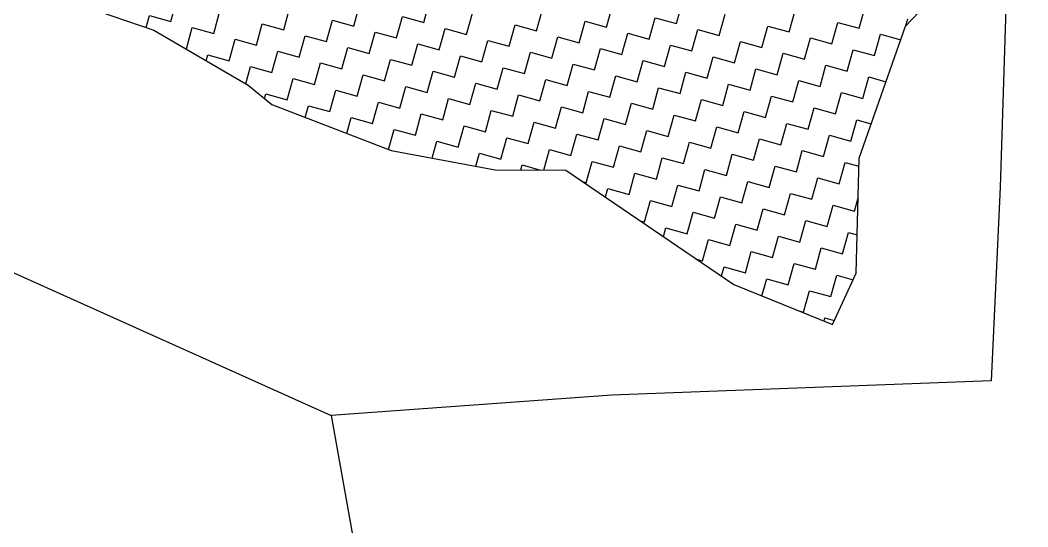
# Model space of a CAD drawing. Header units: metres. Extents: x 291974 to 293244, y 2020596 to 2023640.
# Drawn here: x 292870.2 to 292983.9, y 2023012.3 to 2023069.5 of the extents above; entities that cross this region are included whole.
import ezdxf

# ---------------------------------------------------------------- set-up
doc = ezdxf.new("R2010")
doc.units = ezdxf.units.M
doc.header["$MEASUREMENT"] = 0
doc.layers.add('POLY_HATCH', color=12, linetype='Continuous')
doc.layers.add('POLY_PARCEL', color=6, linetype='Continuous')

msp = doc.modelspace()

# ---------------------------------------------------------------- linework, layer by layer
at = {"layer": 'POLY_HATCH'}
for p, q in [((292868.33, 2023074.12), (292885.26, 2023068.33)), ((292970.07, 2023068.78), (292974.7, 2023073.67)), ((292964.85, 2023053.88), (292970.07, 2023068.78)), ((292885.26, 2023068.33), (292895.89, 2023062.11)), ((292895.89, 2023062.11), (292898.56, 2023059.92)), ((292898.56, 2023059.92), (292912.02, 2023054.73)), ((292912.02, 2023054.73), (292923.77, 2023052.56)), ((292964.52, 2023040.9), (292964.85, 2023053.88)), ((292923.77, 2023052.56), (292931.76, 2023052.53)), ((292931.76, 2023052.53), (292950.72, 2023039.64)), ((292961.82, 2023035.11), (292964.52, 2023040.9)), ((292950.72, 2023039.64), (292961.82, 2023035.11))]:
    msp.add_line(p, q, dxfattribs=at)
at = {"layer": 'POLY_HATCH', "linetype": 'Continuous'}
for p, q in [((292887.19, 2023069.3), (292887.86, 2023071.71)), ((292907.81, 2023068.77), (292908.48, 2023071.18)), ((292915.71, 2023069.18), (292916.38, 2023071.59)), ((292936.33, 2023068.65), (292937, 2023071.06)), ((292944.23, 2023069.06), (292944.9, 2023071.47)), ((292964.85, 2023068.53), (292965.52, 2023070.94)), ((292884.4, 2023068.62), (292884.78, 2023069.97)), ((292884.78, 2023069.97), (292887.19, 2023069.3)), ((292892.01, 2023067.96), (292892.68, 2023070.37)), ((292899.91, 2023068.37), (292900.58, 2023070.78)), ((292912.63, 2023067.44), (292913.3, 2023069.85)), ((292913.3, 2023069.85), (292915.71, 2023069.18)), ((292920.53, 2023067.84), (292921.2, 2023070.25)), ((292928.43, 2023068.25), (292929.1, 2023070.66)), ((292949.05, 2023067.72), (292949.72, 2023070.13)), ((292956.95, 2023068.12), (292957.62, 2023070.53)), ((292888.93, 2023066.22), (292889.6, 2023068.63)), ((292889.6, 2023068.63), (292892.01, 2023067.96)), ((292896.83, 2023066.63), (292897.5, 2023069.04)), ((292897.5, 2023069.04), (292899.91, 2023068.37)), ((292904.73, 2023067.03), (292905.4, 2023069.44)), ((292905.4, 2023069.44), (292907.81, 2023068.77)), ((292925.35, 2023066.5), (292926.02, 2023068.91)), ((292926.02, 2023068.91), (292928.43, 2023068.25)), ((292933.25, 2023066.91), (292933.92, 2023069.32)), ((292933.92, 2023069.32), (292936.33, 2023068.65)), ((292941.15, 2023067.31), (292941.82, 2023069.72)), ((292941.82, 2023069.72), (292944.23, 2023069.06)), ((292953.87, 2023066.38), (292954.54, 2023068.79)), ((292954.54, 2023068.79), (292956.95, 2023068.12)), ((292961.77, 2023066.79), (292962.44, 2023069.2)), ((292962.44, 2023069.2), (292964.85, 2023068.53)), ((292970.13, 2023068.85), (292970.34, 2023069.6)), ((292901.65, 2023065.29), (292902.32, 2023067.7)), ((292902.32, 2023067.7), (292904.73, 2023067.03)), ((292909.55, 2023065.69), (292910.22, 2023068.1)), ((292910.22, 2023068.1), (292912.63, 2023067.44)), ((292917.45, 2023066.1), (292918.12, 2023068.51)), ((292918.12, 2023068.51), (292920.53, 2023067.84)), ((292930.17, 2023065.17), (292930.84, 2023067.58)), ((292930.84, 2023067.58), (292933.25, 2023066.91)), ((292938.07, 2023065.57), (292938.74, 2023067.98)), ((292938.74, 2023067.98), (292941.15, 2023067.31)), ((292945.97, 2023065.98), (292946.64, 2023068.39)), ((292946.64, 2023068.39), (292949.05, 2023067.72)), ((292966.59, 2023065.45), (292967.26, 2023067.86)), ((292967.26, 2023067.86), (292969.53, 2023067.23)), ((292893.75, 2023064.88), (292894.42, 2023067.29)), ((292894.42, 2023067.29), (292896.83, 2023066.63)), ((292906.47, 2023063.95), (292907.14, 2023066.36)), ((292907.14, 2023066.36), (292909.55, 2023065.69)), ((292914.37, 2023064.36), (292915.04, 2023066.77)), ((292915.04, 2023066.77), (292917.45, 2023066.1)), ((292922.27, 2023064.76), (292922.94, 2023067.17)), ((292922.94, 2023067.17), (292925.35, 2023066.5)), ((292942.89, 2023064.23), (292943.56, 2023066.64)), ((292943.56, 2023066.64), (292945.97, 2023065.98)), ((292950.79, 2023064.64), (292951.46, 2023067.05)), ((292951.46, 2023067.05), (292953.87, 2023066.38)), ((292958.69, 2023065.04), (292959.36, 2023067.45)), ((292959.36, 2023067.45), (292961.77, 2023066.79)), ((292888.81, 2023066.25), (292888.93, 2023066.22)), ((292891.15, 2023064.88), (292891.34, 2023065.55)), ((292891.34, 2023065.55), (292893.75, 2023064.88)), ((292898.57, 2023063.55), (292899.24, 2023065.96)), ((292899.24, 2023065.96), (292901.65, 2023065.29)), ((292919.19, 2023063.02), (292919.86, 2023065.43)), ((292919.86, 2023065.43), (292922.27, 2023064.76)), ((292927.09, 2023063.42), (292927.76, 2023065.83)), ((292927.76, 2023065.83), (292930.17, 2023065.17)), ((292934.99, 2023063.83), (292935.66, 2023066.24)), ((292935.66, 2023066.24), (292938.07, 2023065.57)), ((292947.71, 2023062.9), (292948.38, 2023065.31)), ((292948.38, 2023065.31), (292950.79, 2023064.64)), ((292955.61, 2023063.3), (292956.28, 2023065.71)), ((292956.28, 2023065.71), (292958.69, 2023065.04)), ((292963.51, 2023063.71), (292964.18, 2023066.12)), ((292964.18, 2023066.12), (292966.59, 2023065.45)), ((292895.62, 2023062.27), (292896.16, 2023064.22)), ((292896.16, 2023064.22), (292898.57, 2023063.55)), ((292903.39, 2023062.21), (292904.06, 2023064.62)), ((292904.06, 2023064.62), (292906.47, 2023063.95)), ((292911.29, 2023062.61), (292911.96, 2023065.03)), ((292911.96, 2023065.03), (292914.37, 2023064.36)), ((292924.01, 2023061.68), (292924.68, 2023064.09)), ((292924.68, 2023064.09), (292927.09, 2023063.42)), ((292931.91, 2023062.09), (292932.58, 2023064.5)), ((292932.58, 2023064.5), (292934.99, 2023063.83)), ((292939.81, 2023062.49), (292940.48, 2023064.9)), ((292940.48, 2023064.9), (292942.89, 2023064.23)), ((292960.43, 2023061.96), (292961.1, 2023064.38)), ((292961.1, 2023064.38), (292963.51, 2023063.71)), ((292908.21, 2023060.87), (292908.88, 2023063.28)), ((292908.88, 2023063.28), (292911.29, 2023062.61)), ((292916.11, 2023061.28), (292916.78, 2023063.69)), ((292916.78, 2023063.69), (292919.19, 2023063.02)), ((292936.73, 2023060.75), (292937.4, 2023063.16)), ((292937.4, 2023063.16), (292939.81, 2023062.49)), ((292944.63, 2023061.16), (292945.3, 2023063.57)), ((292945.3, 2023063.57), (292947.71, 2023062.9)), ((292952.53, 2023061.56), (292953.2, 2023063.97)), ((292953.2, 2023063.97), (292955.61, 2023063.3)), ((292965.25, 2023060.63), (292965.92, 2023063.04)), ((292965.92, 2023063.04), (292967.87, 2023062.5)), ((292900.31, 2023060.47), (292900.98, 2023062.88)), ((292900.98, 2023062.88), (292903.39, 2023062.21)), ((292913.03, 2023059.54), (292913.7, 2023061.95)), ((292913.7, 2023061.95), (292916.11, 2023061.28)), ((292920.93, 2023059.94), (292921.6, 2023062.35)), ((292921.6, 2023062.35), (292924.01, 2023061.68)), ((292928.83, 2023060.35), (292929.5, 2023062.76)), ((292929.5, 2023062.76), (292931.91, 2023062.09)), ((292941.55, 2023059.41), (292942.22, 2023061.82)), ((292942.22, 2023061.82), (292944.63, 2023061.16)), ((292949.45, 2023059.82), (292950.12, 2023062.23)), ((292950.12, 2023062.23), (292952.53, 2023061.56)), ((292957.35, 2023060.22), (292958.02, 2023062.63)), ((292958.02, 2023062.63), (292960.43, 2023061.96)), ((292897.75, 2023060.58), (292897.9, 2023061.14)), ((292897.9, 2023061.14), (292900.31, 2023060.47)), ((292905.13, 2023059.13), (292905.8, 2023061.54)), ((292905.8, 2023061.54), (292908.21, 2023060.87)), ((292925.75, 2023058.6), (292926.42, 2023061.01)), ((292926.42, 2023061.01), (292928.83, 2023060.35)), ((292933.65, 2023059.01), (292934.32, 2023061.42)), ((292934.32, 2023061.42), (292936.73, 2023060.75)), ((292954.27, 2023058.48), (292954.94, 2023060.89)), ((292954.94, 2023060.89), (292957.35, 2023060.22)), ((292962.17, 2023058.89), (292962.84, 2023061.3)), ((292962.84, 2023061.3), (292965.25, 2023060.63)), ((292902.35, 2023058.46), (292902.72, 2023059.8)), ((292902.72, 2023059.8), (292905.13, 2023059.13)), ((292909.95, 2023057.79), (292910.62, 2023060.2)), ((292910.62, 2023060.2), (292913.03, 2023059.54)), ((292917.85, 2023058.2), (292918.52, 2023060.61)), ((292918.52, 2023060.61), (292920.93, 2023059.94)), ((292930.58, 2023057.27), (292931.24, 2023059.68)), ((292931.24, 2023059.68), (292933.65, 2023059.01)), ((292938.48, 2023057.67), (292939.14, 2023060.08)), ((292939.14, 2023060.08), (292941.55, 2023059.41)), ((292946.38, 2023058.08), (292947.04, 2023060.49)), ((292947.04, 2023060.49), (292949.45, 2023059.82)), ((292959.1, 2023057.14), (292959.76, 2023059.55)), ((292959.76, 2023059.55), (292962.17, 2023058.89)), ((292907.04, 2023056.65), (292907.54, 2023058.46)), ((292907.54, 2023058.46), (292909.95, 2023057.79)), ((292914.78, 2023056.46), (292915.44, 2023058.87)), ((292915.44, 2023058.87), (292917.85, 2023058.2)), ((292922.68, 2023056.86), (292923.34, 2023059.27)), ((292923.34, 2023059.27), (292925.75, 2023058.6)), ((292943.3, 2023056.33), (292943.96, 2023058.74)), ((292943.96, 2023058.74), (292946.38, 2023058.08)), ((292951.2, 2023056.74), (292951.86, 2023059.15)), ((292951.86, 2023059.15), (292954.27, 2023058.48)), ((292919.6, 2023055.12), (292920.26, 2023057.53)), ((292920.26, 2023057.53), (292922.68, 2023056.86)), ((292927.5, 2023055.52), (292928.16, 2023057.94)), ((292928.16, 2023057.94), (292930.58, 2023057.27)), ((292935.4, 2023055.93), (292936.06, 2023058.34)), ((292936.06, 2023058.34), (292938.48, 2023057.67)), ((292948.12, 2023055), (292948.79, 2023057.41)), ((292948.79, 2023057.41), (292951.2, 2023056.74)), ((292956.02, 2023055.4), (292956.69, 2023057.81)), ((292956.69, 2023057.81), (292959.1, 2023057.14)), ((292963.92, 2023055.81), (292964.59, 2023058.22)), ((292964.59, 2023058.22), (292966.21, 2023057.77)), ((292911.73, 2023054.84), (292912.36, 2023057.13)), ((292912.36, 2023057.13), (292914.78, 2023056.46)), ((292924.42, 2023053.78), (292925.09, 2023056.19)), ((292925.09, 2023056.19), (292927.5, 2023055.52)), ((292932.32, 2023054.19), (292932.99, 2023056.6)), ((292932.99, 2023056.6), (292935.4, 2023055.93)), ((292940.22, 2023054.59), (292940.89, 2023057)), ((292940.89, 2023057), (292943.3, 2023056.33)), ((292960.84, 2023054.06), (292961.51, 2023056.48)), ((292961.51, 2023056.48), (292963.92, 2023055.81)), ((292916.66, 2023053.88), (292917.19, 2023055.79)), ((292917.19, 2023055.79), (292919.6, 2023055.12)), ((292937.14, 2023052.85), (292937.81, 2023055.26)), ((292937.81, 2023055.26), (292940.22, 2023054.59)), ((292945.04, 2023053.26), (292945.71, 2023055.67)), ((292945.71, 2023055.67), (292948.12, 2023055)), ((292952.94, 2023053.66), (292953.61, 2023056.07)), ((292953.61, 2023056.07), (292956.02, 2023055.4)), ((292921.59, 2023052.97), (292922.01, 2023054.45)), ((292922.01, 2023054.45), (292924.42, 2023053.78)), ((292929.26, 2023052.54), (292929.91, 2023054.86)), ((292929.91, 2023054.86), (292932.32, 2023054.19)), ((292941.96, 2023051.51), (292942.63, 2023053.92)), ((292942.63, 2023053.92), (292945.04, 2023053.26)), ((292949.86, 2023051.92), (292950.53, 2023054.33)), ((292950.53, 2023054.33), (292952.94, 2023053.66)), ((292957.76, 2023052.32), (292958.43, 2023054.73)), ((292958.43, 2023054.73), (292960.84, 2023054.06)), ((292926.67, 2023052.55), (292926.83, 2023053.11)), ((292926.83, 2023053.11), (292928.9, 2023052.54)), ((292934.06, 2023051.11), (292934.73, 2023053.52)), ((292934.73, 2023053.52), (292937.14, 2023052.85)), ((292954.68, 2023050.58), (292955.35, 2023052.99)), ((292955.35, 2023052.99), (292957.76, 2023052.32)), ((292962.58, 2023050.99), (292963.25, 2023053.4)), ((292963.25, 2023053.4), (292964.82, 2023052.96)), ((292938.88, 2023049.77), (292939.55, 2023052.18)), ((292939.55, 2023052.18), (292941.96, 2023051.51)), ((292946.78, 2023050.18), (292947.45, 2023052.59)), ((292947.45, 2023052.59), (292949.86, 2023051.92)), ((292959.5, 2023049.24), (292960.17, 2023051.65)), ((292960.17, 2023051.65), (292962.58, 2023050.99)), ((292933.7, 2023051.21), (292934.06, 2023051.11)), ((292936.21, 2023049.5), (292936.47, 2023050.44)), ((292936.47, 2023050.44), (292938.88, 2023049.77)), ((292943.7, 2023048.43), (292944.37, 2023050.84)), ((292944.37, 2023050.84), (292946.78, 2023050.18)), ((292951.6, 2023048.84), (292952.27, 2023051.25)), ((292952.27, 2023051.25), (292954.68, 2023050.58)), ((292948.52, 2023047.1), (292949.19, 2023049.51)), ((292949.19, 2023049.51), (292951.6, 2023048.84)), ((292956.42, 2023047.5), (292957.09, 2023049.91)), ((292957.09, 2023049.91), (292959.5, 2023049.24)), ((292964.32, 2023047.91), (292964.73, 2023049.39)), ((292940.62, 2023046.69), (292941.29, 2023049.1)), ((292941.29, 2023049.1), (292943.7, 2023048.43)), ((292953.34, 2023045.76), (292954.01, 2023048.17)), ((292954.01, 2023048.17), (292956.42, 2023047.5)), ((292961.24, 2023046.17), (292961.91, 2023048.58)), ((292961.91, 2023048.58), (292964.32, 2023047.91)), ((292945.44, 2023045.36), (292946.11, 2023047.77)), ((292946.11, 2023047.77), (292948.52, 2023047.1)), ((292940.15, 2023046.82), (292940.62, 2023046.69)), ((292942.76, 2023045.05), (292943.03, 2023046.02)), ((292943.03, 2023046.02), (292945.44, 2023045.36)), ((292950.26, 2023044.02), (292950.93, 2023046.43)), ((292950.93, 2023046.43), (292953.34, 2023045.76)), ((292958.16, 2023044.42), (292958.83, 2023046.83)), ((292958.83, 2023046.83), (292961.24, 2023046.17)), ((292955.08, 2023042.68), (292955.75, 2023045.09)), ((292955.75, 2023045.09), (292958.16, 2023044.42)), ((292962.98, 2023043.09), (292963.65, 2023045.5)), ((292963.65, 2023045.5), (292964.63, 2023045.23)), ((292947.18, 2023042.28), (292947.85, 2023044.69)), ((292947.85, 2023044.69), (292950.26, 2023044.02)), ((292959.91, 2023041.34), (292960.57, 2023043.75)), ((292960.57, 2023043.75), (292962.98, 2023043.09)), ((292952.01, 2023040.94), (292952.67, 2023043.35)), ((292952.67, 2023043.35), (292955.08, 2023042.68)), ((292946.61, 2023042.44), (292947.18, 2023042.28)), ((292949.31, 2023040.6), (292949.6, 2023041.61)), ((292949.6, 2023041.61), (292952.01, 2023040.94)), ((292956.83, 2023039.6), (292957.5, 2023042.01)), ((292957.5, 2023042.01), (292959.91, 2023041.34)), ((292953.88, 2023038.35), (292954.42, 2023040.27)), ((292954.42, 2023040.27), (292956.83, 2023039.6)), ((292961.65, 2023038.27), (292962.32, 2023040.68)), ((292962.32, 2023040.68), (292964.17, 2023040.16)), ((292958.57, 2023036.52), (292959.24, 2023038.93)), ((292959.24, 2023038.93), (292961.65, 2023038.27)), ((292957.91, 2023036.71), (292958.57, 2023036.52)), ((292960.88, 2023035.49), (292960.98, 2023035.85)), ((292960.98, 2023035.85), (292962.03, 2023035.56))]:
    msp.add_line(p, q, dxfattribs=at)
at = {"layer": 'POLY_PARCEL'}
for p, q in [((292983.88, 2023147), (292980.75, 2023050.6)), ((292980.75, 2023050.6), (292979.76, 2023028.77)), ((292865.48, 2023042.71), (292905.26, 2023024.84)), ((292979.76, 2023028.77), (292936.95, 2023027.14)), ((292936.95, 2023027.14), (292905.26, 2023024.84)), ((292905.26, 2023024.84), (292911.29, 2022991.32))]:
    msp.add_line(p, q, dxfattribs=at)

doc.saveas('drawing.dxf')
